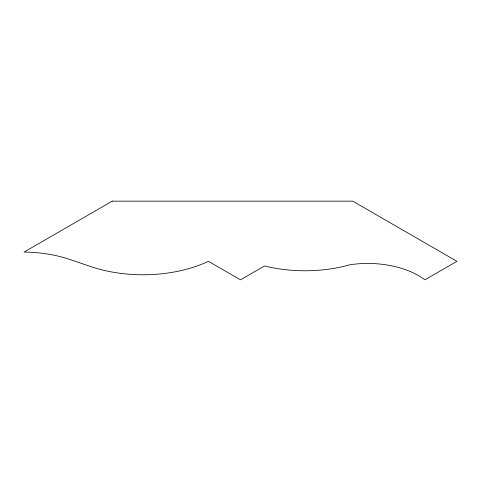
<?xml version="1.0" encoding="UTF-8"?>
<svg xmlns="http://www.w3.org/2000/svg" width="481" height="481" viewBox="0 0 481 481"><rect width="100%" height="100%" fill="white"/><g stroke="black" fill="none" stroke-linecap="round" stroke-linejoin="round"><path stroke-width="0.72" d="M112.235 201.16L24.05 252.068A93.47 53.962 0 0 1 70.016 259.53L90.524 266.504A103.487 59.746 0 0 0 208.435 261.327L240.5 279.84L264.55 265.957A102.219 59.013 0 0 0 350.042 264.724A71.825 41.468 0 0 1 424.885 279.84L456.95 261.327L352.735 201.16L112.235 201.16"/></g></svg>
